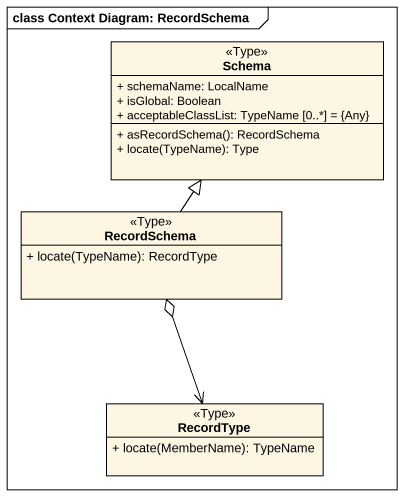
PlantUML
@startuml
mainframe class Context Diagram: RecordSchema
hide circle
hide empty members
skinparam classAttributeIconSize 0
class Schema <<Type>> {
  + schemaName: LocalName
  + isGlobal: Boolean
  + acceptableClassList: TypeName [0..*] = {Any}
  + asRecordSchema(): RecordSchema
  + locate(TypeName): Type
}
class RecordSchema <<Type>> {
  + locate(TypeName): RecordType
}
class RecordType <<Type>> {
  + locate(MemberName): TypeName
}
RecordSchema -up-|> Schema
RecordSchema o--> RecordType
@enduml
